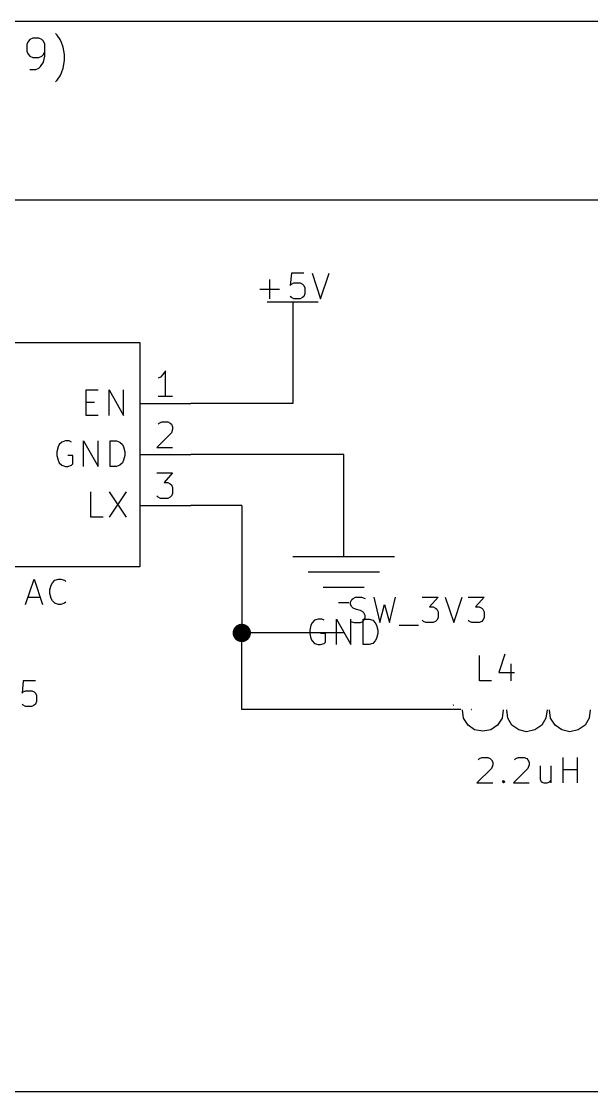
# Model space of a CAD drawing. Header units: millimetres. Extents: x 5 to 293, y -205 to -3.
# Drawn here: x 213.8 to 242.2, y -114.3 to -61 of the extents above; entities that cross this region are included whole.
import ezdxf

# ---------------------------------------------------------------- set-up
doc = ezdxf.new("R2010")
doc.units = ezdxf.units.MM
for name, color, linetype in [('GREENSIXTYFIVE', 129, 'CONTINUOUS'), ('LIGHTGREEN', 92, 'CONTINUOUS'), ('LIGHTMAGENTA', 212, 'CONTINUOUS'), ('LIGHTRED', 12, 'CONTINUOUS'), ('RED', 14, 'CONTINUOUS'), ('REDSIX', 19, 'CONTINUOUS')]:
    doc.layers.add(name, color=color, linetype=linetype)

msp = doc.modelspace()

# ---------------------------------------------------------------- linework, layer by layer
at = {"layer": 'GREENSIXTYFIVE', "linetype": 'CONTINUOUS'}
for p, q in [((227.2695, -73.5144), (227.2091, -74.1192)), ((227.8743, -73.5144), (227.2695, -73.5144)), ((228.2976, -73.5144), (228.7209, -74.7844)), ((228.7209, -74.7844), (229.1443, -73.5144)), ((226.1809, -74.7844), (226.1809, -73.8168)), ((227.2091, -74.1192), (227.2695, -74.0587)), ((227.2695, -74.0587), (227.3905, -73.9982)), ((227.3905, -73.9982), (227.6929, -73.9982)), ((227.6929, -73.9982), (227.8138, -74.0587)), ((227.8138, -74.0587), (227.8743, -74.1192)), ((227.8743, -74.1192), (227.9348, -74.2401)), ((225.6971, -74.3006), (226.6648, -74.3006)), ((227.2695, -74.724), (227.2091, -74.6635)), ((227.8743, -74.6635), (227.8138, -74.724)), ((227.9348, -74.5425), (227.8743, -74.6635)), ((227.9348, -74.2401), (227.9348, -74.5425)), ((227.3905, -74.7844), (227.2695, -74.724)), ((227.6929, -74.7844), (227.3905, -74.7844)), ((227.8138, -74.724), (227.6929, -74.7844)), ((217.0248, -80.5975), (217.0248, -79.3275)), ((217.0248, -79.3275), (217.6296, -79.3275)), ((217.0248, -80.5975), (217.0248, -79.3275)), ((217.0248, -79.3275), (217.6296, -79.3275)), ((218.1738, -80.5975), (218.1738, -79.3275)), ((218.1738, -79.3275), (218.8995, -80.5975)), ((218.1738, -80.5975), (218.1738, -79.3275)), ((218.1738, -79.3275), (218.8995, -80.5975)), ((218.8995, -80.5975), (218.8995, -79.3275)), ((218.8995, -80.5975), (218.8995, -79.3275)), ((217.0248, -79.9323), (217.4482, -79.9323)), ((217.0248, -79.9323), (217.4482, -79.9323)), ((217.6296, -80.5975), (217.0248, -80.5975)), ((217.6296, -80.5975), (217.0248, -80.5975)), ((215.6943, -82.049), (215.6338, -82.1699)), ((215.6943, -82.049), (215.6338, -82.1699)), ((215.8153, -81.928), (215.6943, -82.049)), ((215.8153, -81.928), (215.6943, -82.049)), ((215.9967, -81.8675), (215.8153, -81.928)), ((215.9967, -81.8675), (215.8153, -81.928)), ((216.1781, -81.8675), (215.9967, -81.8675)), ((216.1781, -81.8675), (215.9967, -81.8675)), ((216.2991, -81.928), (216.1781, -81.8675)), ((216.2991, -81.928), (216.1781, -81.8675)), ((216.9038, -83.1375), (216.9038, -81.8675)), ((216.9038, -81.8675), (217.6295, -83.1375)), ((216.9038, -83.1375), (216.9038, -81.8675)), ((216.9038, -81.8675), (217.6295, -83.1375)), ((217.6295, -83.1375), (217.6295, -81.8675)), ((217.6295, -83.1375), (217.6295, -81.8675)), ((218.2343, -83.1375), (218.2343, -81.8675)), ((218.2343, -81.8675), (218.5367, -81.8675)), ((218.2343, -83.1375), (218.2343, -81.8675)), ((218.2343, -81.8675), (218.5367, -81.8675)), ((218.5367, -81.8675), (218.7181, -81.928)), ((218.5367, -81.8675), (218.7181, -81.928)), ((218.7181, -81.928), (218.8391, -82.049)), ((218.7181, -81.928), (218.8391, -82.049)), ((218.8391, -82.049), (218.8996, -82.1699)), ((218.8391, -82.049), (218.8996, -82.1699)), ((215.6338, -82.1699), (215.5734, -82.4118)), ((215.6338, -82.1699), (215.5734, -82.4118)), ((215.5734, -82.4118), (215.5734, -82.5932)), ((215.5734, -82.4118), (215.5734, -82.5932)), ((215.5734, -82.5932), (215.6338, -82.8351)), ((215.5734, -82.5932), (215.6338, -82.8351)), ((216.3595, -82.5932), (216.1176, -82.5932)), ((216.3595, -82.5932), (216.1176, -82.5932)), ((216.3595, -83.0166), (216.3595, -82.5932)), ((216.3595, -83.0166), (216.3595, -82.5932)), ((218.8996, -82.1699), (218.96, -82.4118)), ((218.8996, -82.1699), (218.96, -82.4118)), ((218.96, -82.5932), (218.8996, -82.8351)), ((218.96, -82.5932), (218.8996, -82.8351)), ((218.96, -82.4118), (218.96, -82.5932)), ((218.96, -82.4118), (218.96, -82.5932)), ((215.6338, -82.8351), (215.6943, -82.9561)), ((215.6338, -82.8351), (215.6943, -82.9561)), ((215.6943, -82.9561), (215.8153, -83.0771)), ((215.6943, -82.9561), (215.8153, -83.0771)), ((215.8153, -83.0771), (215.9967, -83.1375)), ((215.8153, -83.0771), (215.9967, -83.1375)), ((215.9967, -83.1375), (216.1176, -83.1375)), ((215.9967, -83.1375), (216.1176, -83.1375)), ((216.1176, -83.1375), (216.2991, -83.0771)), ((216.1176, -83.1375), (216.2991, -83.0771)), ((216.2991, -83.0771), (216.3595, -83.0166)), ((216.2991, -83.0771), (216.3595, -83.0166)), ((218.5367, -83.1375), (218.2343, -83.1375)), ((218.5367, -83.1375), (218.2343, -83.1375)), ((218.7181, -83.0771), (218.5367, -83.1375)), ((218.7181, -83.0771), (218.5367, -83.1375)), ((218.8391, -82.9561), (218.7181, -83.0771)), ((218.8391, -82.9561), (218.7181, -83.0771)), ((218.8996, -82.8351), (218.8391, -82.9561)), ((218.8996, -82.8351), (218.8391, -82.9561)), ((217.2667, -85.6775), (217.2667, -84.4075)), ((217.2667, -85.6775), (217.2667, -84.4075)), ((218.1739, -84.4075), (219.0205, -85.6775)), ((219.0205, -84.4075), (218.1739, -85.6775)), ((218.1739, -84.4075), (219.0205, -85.6775)), ((219.0205, -84.4075), (218.1739, -85.6775)), ((217.8715, -85.6775), (217.2667, -85.6775)), ((217.8715, -85.6775), (217.2667, -85.6775)), ((214.0154, -90.0244), (214.4387, -88.7544)), ((214.0154, -90.0244), (214.4387, -88.7544)), ((214.4387, -88.7544), (214.8621, -90.0244)), ((214.4387, -88.7544), (214.8621, -90.0244)), ((215.225, -89.2987), (215.2854, -89.0568)), ((215.225, -89.2987), (215.2854, -89.0568)), ((215.2854, -89.0568), (215.3459, -88.9359)), ((215.2854, -89.0568), (215.3459, -88.9359)), ((215.3459, -88.9359), (215.4669, -88.8149)), ((215.3459, -88.9359), (215.4669, -88.8149)), ((215.4669, -88.8149), (215.6483, -88.7544)), ((215.4669, -88.8149), (215.6483, -88.7544)), ((215.6483, -88.7544), (215.7692, -88.7544)), ((215.6483, -88.7544), (215.7692, -88.7544)), ((215.7692, -88.7544), (215.9507, -88.8149)), ((215.7692, -88.7544), (215.9507, -88.8149)), ((215.9507, -88.8149), (216.0111, -88.8754)), ((215.9507, -88.8149), (216.0111, -88.8754)), ((215.225, -89.4801), (215.225, -89.2987)), ((215.225, -89.4801), (215.225, -89.2987)), ((215.2854, -89.722), (215.225, -89.4801)), ((215.2854, -89.722), (215.225, -89.4801)), ((214.1364, -89.6616), (214.7411, -89.6616)), ((214.1364, -89.6616), (214.7411, -89.6616)), ((215.3459, -89.843), (215.2854, -89.722)), ((215.3459, -89.843), (215.2854, -89.722)), ((215.4669, -89.964), (215.3459, -89.843)), ((215.4669, -89.964), (215.3459, -89.843)), ((215.6483, -90.0244), (215.4669, -89.964)), ((215.6483, -90.0244), (215.4669, -89.964)), ((215.7692, -90.0244), (215.6483, -90.0244)), ((215.7692, -90.0244), (215.6483, -90.0244)), ((215.9507, -89.964), (215.7692, -90.0244)), ((215.9507, -89.964), (215.7692, -90.0244)), ((216.0111, -89.9035), (215.9507, -89.964)), ((216.0111, -89.9035), (215.9507, -89.964)), ((228.2371, -91.0516), (228.1767, -91.2935)), ((228.2976, -90.9307), (228.2371, -91.0516)), ((228.4186, -90.8097), (228.2976, -90.9307)), ((228.6, -90.7492), (228.4186, -90.8097)), ((228.7814, -90.7492), (228.6, -90.7492)), ((228.9024, -90.8097), (228.7814, -90.7492)), ((229.5071, -92.0192), (229.5071, -90.7492)), ((229.5071, -90.7492), (230.2328, -92.0192)), ((230.2328, -92.0192), (230.2328, -90.7492)), ((230.8376, -92.0192), (230.8376, -90.7492)), ((230.8376, -90.7492), (231.14, -90.7492)), ((231.14, -90.7492), (231.3214, -90.8097)), ((231.3214, -90.8097), (231.4424, -90.9307)), ((231.4424, -90.9307), (231.5029, -91.0516)), ((231.5029, -91.0516), (231.5633, -91.2935)), ((228.1767, -91.2935), (228.1767, -91.4749)), ((228.1767, -91.4749), (228.2371, -91.7168)), ((228.2371, -91.7168), (228.2976, -91.8378)), ((228.9628, -91.4749), (228.7209, -91.4749)), ((228.9628, -91.8983), (228.9628, -91.4749)), ((231.5029, -91.7168), (231.4424, -91.8378)), ((231.5633, -91.4749), (231.5029, -91.7168)), ((231.5633, -91.2935), (231.5633, -91.4749)), ((228.2976, -91.8378), (228.4186, -91.9588)), ((228.4186, -91.9588), (228.6, -92.0192)), ((228.6, -92.0192), (228.7209, -92.0192)), ((228.7209, -92.0192), (228.9024, -91.9588)), ((228.9024, -91.9588), (228.9628, -91.8983)), ((231.14, -92.0192), (230.8376, -92.0192)), ((231.3214, -91.9588), (231.14, -92.0192)), ((231.4424, -91.8378), (231.3214, -91.9588)), ((236.6335, -93.8344), (236.6335, -92.5644)), ((237.9035, -92.504), (237.6012, -93.4111)), ((238.2059, -92.9878), (238.2059, -93.8344)), ((213.8943, -93.8344), (213.8339, -94.4392)), ((213.8943, -93.8344), (213.8339, -94.4392)), ((214.4991, -93.8344), (213.8943, -93.8344)), ((214.4991, -93.8344), (213.8943, -93.8344)), ((237.2383, -93.8344), (236.6335, -93.8344)), ((237.6012, -93.4111), (238.3873, -93.4111)), ((213.8339, -94.4392), (213.8943, -94.3787)), ((213.8339, -94.4392), (213.8943, -94.3787)), ((213.8943, -94.3787), (214.0153, -94.3182)), ((213.8943, -94.3787), (214.0153, -94.3182)), ((214.0153, -94.3182), (214.3177, -94.3182)), ((214.0153, -94.3182), (214.3177, -94.3182)), ((214.3177, -94.3182), (214.4386, -94.3787)), ((214.3177, -94.3182), (214.4386, -94.3787)), ((214.4386, -94.3787), (214.4991, -94.4392)), ((214.4386, -94.3787), (214.4991, -94.4392)), ((214.4991, -94.4392), (214.5596, -94.5601)), ((214.4991, -94.4392), (214.5596, -94.5601)), ((214.5596, -94.8625), (214.4991, -94.9835)), ((214.5596, -94.8625), (214.4991, -94.9835)), ((214.5596, -94.5601), (214.5596, -94.8625)), ((214.5596, -94.5601), (214.5596, -94.8625)), ((213.8943, -95.044), (213.8339, -94.9835)), ((213.8943, -95.044), (213.8339, -94.9835)), ((214.0153, -95.1044), (213.8943, -95.044)), ((214.0153, -95.1044), (213.8943, -95.044)), ((214.3177, -95.1044), (214.0153, -95.1044)), ((214.3177, -95.1044), (214.0153, -95.1044)), ((214.4386, -95.044), (214.3177, -95.1044)), ((214.4386, -95.044), (214.3177, -95.1044)), ((214.4991, -94.9835), (214.4386, -95.044)), ((214.4991, -94.9835), (214.4386, -95.044)), ((236.2381, -95.2472), (236.2236, -95.2618)), ((236.2236, -95.2618), (236.2393, -95.2618)), ((236.2248, -95.2388), (236.226, -95.2376)), ((236.226, -95.2376), (236.2284, -95.2364)), ((236.2284, -95.2364), (236.2345, -95.2364)), ((236.2345, -95.2364), (236.2369, -95.2376)), ((236.2369, -95.2376), (236.2381, -95.2388)), ((236.2381, -95.2388), (236.2393, -95.2412)), ((236.2393, -95.2436), (236.2381, -95.2472)), ((236.2393, -95.2412), (236.2393, -95.2436)), ((236.5731, -97.7654), (236.6335, -97.7049)), ((236.6335, -97.7049), (236.7545, -97.6444)), ((236.7545, -97.6444), (237.0569, -97.6444)), ((237.0569, -97.6444), (237.1778, -97.7049)), ((237.1778, -97.7049), (237.2383, -97.7654)), ((237.2383, -97.7654), (237.2988, -97.8863)), ((237.2988, -98.0073), (237.2383, -98.1887)), ((237.2988, -97.8863), (237.2988, -98.0073)), ((238.3874, -97.7654), (238.4478, -97.7049)), ((238.4478, -97.7049), (238.5688, -97.6444)), ((238.5688, -97.6444), (238.8712, -97.6444)), ((238.8712, -97.6444), (238.9921, -97.7049)), ((238.9921, -97.7049), (239.0526, -97.7654)), ((239.0526, -97.7654), (239.1131, -97.8863)), ((239.1131, -98.0073), (239.0526, -98.1887)), ((239.1131, -97.8863), (239.1131, -98.0073)), ((239.6573, -98.0678), (239.6573, -98.733)), ((240.2016, -98.0678), (240.2016, -98.9144)), ((240.8063, -98.9144), (240.8063, -97.6444)), ((241.532, -98.9144), (241.532, -97.6444)), ((237.2383, -98.1887), (236.5126, -98.9144)), ((239.0526, -98.1887), (238.3269, -98.9144)), ((240.8063, -98.2492), (241.532, -98.2492)), ((236.5126, -98.9144), (237.2988, -98.9144)), ((237.7826, -98.854), (237.843, -98.7935)), ((237.843, -98.9144), (237.7826, -98.854)), ((237.843, -98.7935), (237.9035, -98.854)), ((237.843, -98.7935), (237.843, -98.9144)), ((237.9035, -98.854), (237.843, -98.9144)), ((238.3269, -98.9144), (239.1131, -98.9144)), ((239.6573, -98.733), (239.7178, -98.854)), ((239.7178, -98.854), (239.8388, -98.9144)), ((239.8388, -98.9144), (240.0202, -98.9144)), ((240.0202, -98.9144), (240.1411, -98.854)), ((240.1411, -98.854), (240.2016, -98.7935))]:
    msp.add_line(p, q, dxfattribs=at)
at = {"layer": 'LIGHTGREEN', "linetype": 'CONTINUOUS'}
for p, q in [((199.39, -69.85), (250.19, -69.85)), ((227.33, -77.47), (227.33, -80.01)), ((227.33, -80.01), (222.25, -80.01)), ((229.87, -82.55), (222.25, -82.55)), ((229.87, -85.09), (229.87, -82.55)), ((224.79, -85.09), (222.25, -85.09)), ((224.79, -85.09), (224.79, -91.44)), ((224.79, -95.25), (224.79, -91.44)), ((229.87, -91.44), (224.79, -91.44)), ((234.95, -95.25), (224.79, -95.25))]:
    msp.add_line(p, q, dxfattribs=at)
at = {"layer": 'LIGHTGREEN', "const_width": 0.4572}
msp.add_lwpolyline([(224.5614, -91.44, 1), (225.0186, -91.44, 1)], format="xyb", close=True, dxfattribs=at)
at = {"layer": 'LIGHTMAGENTA', "linetype": 'CONTINUOUS'}
for p, q in [((293.37, -60.96), (182.88, -60.96)), ((214.2294, -61.8656), (214.1544, -61.9406)), ((214.3794, -61.7906), (214.2294, -61.8656)), ((214.6793, -61.7906), (214.3794, -61.7906)), ((214.8293, -61.8656), (214.6793, -61.7906)), ((214.9043, -61.9406), (214.8293, -61.8656)), ((215.5792, -61.6407), (215.5042, -61.5657)), ((215.7292, -61.8656), (215.5792, -61.6407)), ((215.8042, -62.0156), (215.7292, -61.8656)), ((214.1544, -61.9406), (214.0794, -62.0906)), ((214.0794, -62.0906), (214.0794, -62.4656)), ((214.9793, -62.0906), (214.9043, -61.9406)), ((214.9793, -62.6905), (214.9793, -62.0906)), ((215.8792, -62.2406), (215.8042, -62.0156)), ((215.9542, -62.6155), (215.8792, -62.2406)), ((214.0794, -62.4656), (214.1544, -62.6155)), ((214.1544, -62.6155), (214.2294, -62.6905)), ((214.2294, -62.6905), (214.3794, -62.7655)), ((214.3794, -62.7655), (214.6793, -62.7655)), ((214.6793, -62.7655), (214.8293, -62.6905)), ((214.8293, -62.6905), (214.9043, -62.6155)), ((214.9043, -62.6155), (214.9793, -62.4656)), ((214.9043, -62.9905), (214.9793, -62.6905)), ((215.8792, -63.2905), (215.9542, -62.9155)), ((215.9542, -62.9155), (215.9542, -62.6155)), ((214.2294, -63.3654), (214.5294, -63.3654)), ((214.5294, -63.3654), (214.6793, -63.2905)), ((214.6793, -63.2905), (214.7543, -63.2155)), ((214.7543, -63.2155), (214.9043, -62.9905)), ((215.8042, -63.5154), (215.8792, -63.2905)), ((215.5042, -63.9654), (215.5792, -63.8904)), ((215.5792, -63.8904), (215.7292, -63.6654)), ((215.7292, -63.6654), (215.8042, -63.5154)), ((182.88, -114.3), (293.37, -114.3))]:
    msp.add_line(p, q, dxfattribs=at)
at = {"layer": 'LIGHTRED', "linetype": 'CONTINUOUS'}
for p, q in [((220.98, -78.3813), (220.8591, -78.5628)), ((220.98, -78.3813), (220.8591, -78.5628)), ((220.98, -79.6513), (220.98, -78.3813)), ((220.98, -79.6513), (220.98, -78.3813)), ((220.7381, -78.6837), (220.6172, -78.7442)), ((220.7381, -78.6837), (220.6172, -78.7442)), ((220.8591, -78.5628), (220.7381, -78.6837)), ((220.8591, -78.5628), (220.7381, -78.6837)), ((221.3429, -79.6513), (220.6172, -79.6513)), ((221.3429, -79.6513), (220.6172, -79.6513)), ((220.6172, -81.0423), (220.6776, -80.9818)), ((220.6172, -81.0423), (220.6776, -80.9818)), ((220.6776, -80.9818), (220.7986, -80.9213)), ((220.6776, -80.9818), (220.7986, -80.9213)), ((220.7986, -80.9213), (221.101, -80.9213)), ((220.7986, -80.9213), (221.101, -80.9213)), ((221.101, -80.9213), (221.2219, -80.9818)), ((221.101, -80.9213), (221.2219, -80.9818)), ((221.2219, -80.9818), (221.2824, -81.0423)), ((221.2219, -80.9818), (221.2824, -81.0423)), ((221.2824, -81.0423), (221.3429, -81.1632)), ((221.2824, -81.0423), (221.3429, -81.1632)), ((221.2824, -81.4656), (220.5567, -82.1913)), ((221.2824, -81.4656), (220.5567, -82.1913)), ((221.3429, -81.2842), (221.2824, -81.4656)), ((221.3429, -81.2842), (221.2824, -81.4656)), ((221.3429, -81.1632), (221.3429, -81.2842)), ((221.3429, -81.1632), (221.3429, -81.2842)), ((220.5567, -82.1913), (221.3429, -82.1913)), ((220.5567, -82.1913), (221.3429, -82.1913)), ((220.5567, -83.4613), (221.3429, -83.4613)), ((220.5567, -83.4613), (221.3429, -83.4613)), ((221.3429, -83.4613), (220.9195, -83.9451)), ((221.3429, -83.4613), (220.9195, -83.9451)), ((220.9195, -83.9451), (221.101, -83.9451)), ((220.9195, -83.9451), (221.101, -83.9451)), ((221.101, -83.9451), (221.2219, -84.0056)), ((221.101, -83.9451), (221.2219, -84.0056)), ((221.2219, -84.0056), (221.2824, -84.0661)), ((221.2219, -84.0056), (221.2824, -84.0661)), ((221.2824, -84.0661), (221.3429, -84.187)), ((221.2824, -84.0661), (221.3429, -84.187)), ((221.3429, -84.187), (221.3429, -84.4894)), ((221.3429, -84.187), (221.3429, -84.4894)), ((220.6172, -84.6709), (220.5567, -84.6104)), ((220.6172, -84.6709), (220.5567, -84.6104)), ((220.7381, -84.7313), (220.6172, -84.6709)), ((220.7381, -84.7313), (220.6172, -84.6709)), ((221.101, -84.7313), (220.7381, -84.7313)), ((221.101, -84.7313), (220.7381, -84.7313)), ((221.2219, -84.6709), (221.101, -84.7313)), ((221.2219, -84.6709), (221.101, -84.7313)), ((221.2824, -84.6104), (221.2219, -84.6709)), ((221.2824, -84.6104), (221.2219, -84.6709)), ((221.3429, -84.4894), (221.2824, -84.6104)), ((221.3429, -84.4894), (221.2824, -84.6104)), ((235.337, -95.0291), (235.3225, -95.0437)), ((235.3225, -95.0437), (235.3382, -95.0437)), ((235.3237, -95.0207), (235.3249, -95.0195)), ((235.3249, -95.0195), (235.3273, -95.0183)), ((235.3273, -95.0183), (235.3334, -95.0183)), ((235.3334, -95.0183), (235.3358, -95.0195)), ((235.3358, -95.0195), (235.337, -95.0207)), ((235.337, -95.0207), (235.3382, -95.0231)), ((235.3382, -95.0255), (235.337, -95.0291)), ((235.3382, -95.0231), (235.3382, -95.0255))]:
    msp.add_line(p, q, dxfattribs=at)
at = {"layer": 'RED', "linetype": 'CONTINUOUS'}
for p, q in [((226.06, -74.93), (228.6, -74.93)), ((227.33, -74.93), (227.33, -76.2)), ((227.33, -76.2), (227.33, -77.47)), ((204.47, -76.962), (219.71, -76.962)), ((219.71, -76.962), (219.71, -88.138)), ((219.71, -80.01), (222.25, -80.01)), ((219.71, -80.01), (222.25, -80.01)), ((219.71, -82.55), (222.25, -82.55)), ((219.71, -82.55), (222.25, -82.55)), ((219.71, -85.09), (222.25, -85.09)), ((219.71, -85.09), (222.25, -85.09)), ((229.87, -87.63), (229.87, -85.09)), ((227.33, -87.63), (232.41, -87.63)), ((219.71, -88.138), (204.47, -88.138)), ((228.092, -88.392), (231.648, -88.392)), ((228.854, -89.154), (230.886, -89.154)), ((229.616, -89.916), (230.124, -89.916)), ((235.712, -95.25), (234.95, -95.25)), ((235.839, -95.6818), (235.7882, -95.2754)), ((237.8202, -95.2754), (237.7694, -95.6818)), ((238.0488, -95.6818), (237.998, -95.2754)), ((240.0046, -95.2754), (239.9538, -95.6818)), ((240.1824, -95.6818), (240.1316, -95.2754)), ((242.1636, -95.2754), (242.1128, -95.6818)), ((236.0676, -96.0374), (235.839, -95.6818)), ((237.7694, -95.6818), (237.5408, -96.0374)), ((238.252, -96.0374), (238.0488, -95.6818)), ((239.9538, -95.6818), (239.7506, -96.0374)), ((240.411, -96.0374), (240.1824, -95.6818)), ((242.1128, -95.6818), (241.9096, -96.0374)), ((236.3978, -96.266), (236.0676, -96.0374)), ((236.8042, -96.3422), (236.3978, -96.266)), ((237.2106, -96.266), (236.8042, -96.3422)), ((237.5408, -96.0374), (237.2106, -96.266)), ((238.6076, -96.266), (238.252, -96.0374)), ((238.9886, -96.3676), (238.6076, -96.266)), ((239.395, -96.266), (238.9886, -96.3676)), ((239.7506, -96.0374), (239.395, -96.266)), ((240.7412, -96.266), (240.411, -96.0374)), ((241.1476, -96.3676), (240.7412, -96.266)), ((241.554, -96.266), (241.1476, -96.3676)), ((241.9096, -96.0374), (241.554, -96.266))]:
    msp.add_line(p, q, dxfattribs=at)
at = {"layer": 'REDSIX', "linetype": 'CONTINUOUS'}
for p, q in [((230.2163, -89.8988), (230.2767, -89.7779)), ((230.2163, -90.0198), (230.2163, -89.8988)), ((230.2767, -90.1407), (230.2163, -90.0198)), ((230.2767, -89.7779), (230.3372, -89.7174)), ((230.3372, -90.2012), (230.2767, -90.1407)), ((230.3372, -89.7174), (230.4582, -89.6569)), ((230.4582, -89.6569), (230.7605, -89.6569)), ((230.7605, -89.6569), (230.942, -89.7174)), ((231.3653, -89.6569), (231.6677, -90.9269)), ((231.6677, -90.9269), (231.9096, -90.0198)), ((231.9096, -90.0198), (232.1515, -90.9269)), ((232.1515, -90.9269), (232.4539, -89.6569)), ((233.7843, -89.6569), (234.5705, -89.6569)), ((234.5705, -89.6569), (234.1471, -90.1407)), ((234.1471, -90.1407), (234.3286, -90.1407)), ((234.3286, -90.1407), (234.4495, -90.2012)), ((234.9333, -89.6569), (235.3566, -90.9269)), ((235.3566, -90.9269), (235.78, -89.6569)), ((236.0824, -89.6569), (236.8686, -89.6569)), ((236.8686, -89.6569), (236.4452, -90.1407)), ((236.4452, -90.1407), (236.6267, -90.1407)), ((236.6267, -90.1407), (236.7476, -90.2012)), ((230.4582, -90.2617), (230.3372, -90.2012)), ((230.7001, -90.3222), (230.4582, -90.2617)), ((230.821, -90.3826), (230.7001, -90.3222)), ((230.8815, -90.4431), (230.821, -90.3826)), ((230.942, -90.5641), (230.8815, -90.4431)), ((230.942, -90.685), (230.942, -90.5641)), ((234.4495, -90.2012), (234.51, -90.2617)), ((234.51, -90.2617), (234.5705, -90.3826)), ((234.5705, -90.3826), (234.5705, -90.685)), ((236.7476, -90.2012), (236.8081, -90.2617)), ((236.8081, -90.2617), (236.8686, -90.3826)), ((236.8686, -90.3826), (236.8686, -90.685)), ((230.2163, -90.8665), (230.3977, -90.9269)), ((230.3977, -90.9269), (230.7001, -90.9269)), ((230.7001, -90.9269), (230.821, -90.8665)), ((230.821, -90.8665), (230.8815, -90.806)), ((230.8815, -90.806), (230.942, -90.685)), ((232.6353, -91.0479), (233.6029, -91.0479)), ((233.8448, -90.8665), (233.7843, -90.806)), ((233.9657, -90.9269), (233.8448, -90.8665)), ((234.3286, -90.9269), (233.9657, -90.9269)), ((234.4495, -90.8665), (234.3286, -90.9269)), ((234.51, -90.806), (234.4495, -90.8665)), ((234.5705, -90.685), (234.51, -90.806)), ((236.1429, -90.8665), (236.0824, -90.806)), ((236.2638, -90.9269), (236.1429, -90.8665)), ((236.6267, -90.9269), (236.2638, -90.9269)), ((236.7476, -90.8665), (236.6267, -90.9269)), ((236.8081, -90.806), (236.7476, -90.8665)), ((236.8686, -90.685), (236.8081, -90.806))]:
    msp.add_line(p, q, dxfattribs=at)

doc.saveas('drawing.dxf')
